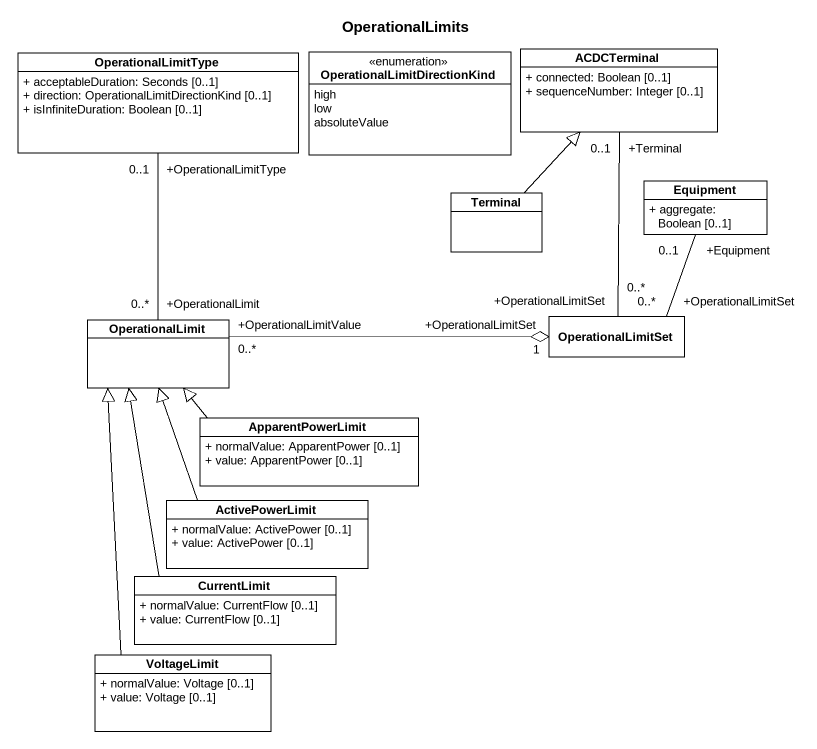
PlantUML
@startuml
title OperationalLimits
hide circle
hide empty members
skinparam classAttributeIconSize 0
class OperationalLimitType {
  + acceptableDuration: Seconds [0..1]
  + direction: OperationalLimitDirectionKind [0..1]
  + isInfiniteDuration: Boolean [0..1]
}
enum "OperationalLimitDirectionKind" as OperationalLimitDirectionKin {
  high
  low
  absoluteValue
}
class ACDCTerminal {
  + connected: Boolean [0..1]
  + sequenceNumber: Integer [0..1]
}
class Terminal
class Equipment {
  + aggregate: Boolean [0..1]
}
class OperationalLimitSet
class OperationalLimit
class ApparentPowerLimit {
  + normalValue: ApparentPower [0..1]
  + value: ApparentPower [0..1]
}
class ActivePowerLimit {
  + normalValue: ActivePower [0..1]
  + value: ActivePower [0..1]
}
class CurrentLimit {
  + normalValue: CurrentFlow [0..1]
  + value: CurrentFlow [0..1]
}
class VoltageLimit {
  + normalValue: Voltage [0..1]
  + value: Voltage [0..1]
}
Terminal -up-|> ACDCTerminal
OperationalLimitSet "+OperationalLimitSet\n0..*" -up- "+Terminal\n0..1" ACDCTerminal
OperationalLimitSet "+OperationalLimitSet\n0..*" -up- "+Equipment\n0..1" Equipment
OperationalLimit "+OperationalLimit\n0..*" -up- "+OperationalLimitType\n0..1" OperationalLimitType
OperationalLimit "+OperationalLimitValue\n0..*" -right-o "+OperationalLimitSet\n1" OperationalLimitSet
ApparentPowerLimit -up-|> OperationalLimit
ActivePowerLimit -up-|> OperationalLimit
CurrentLimit -up-|> OperationalLimit
VoltageLimit -up-|> OperationalLimit
@enduml
